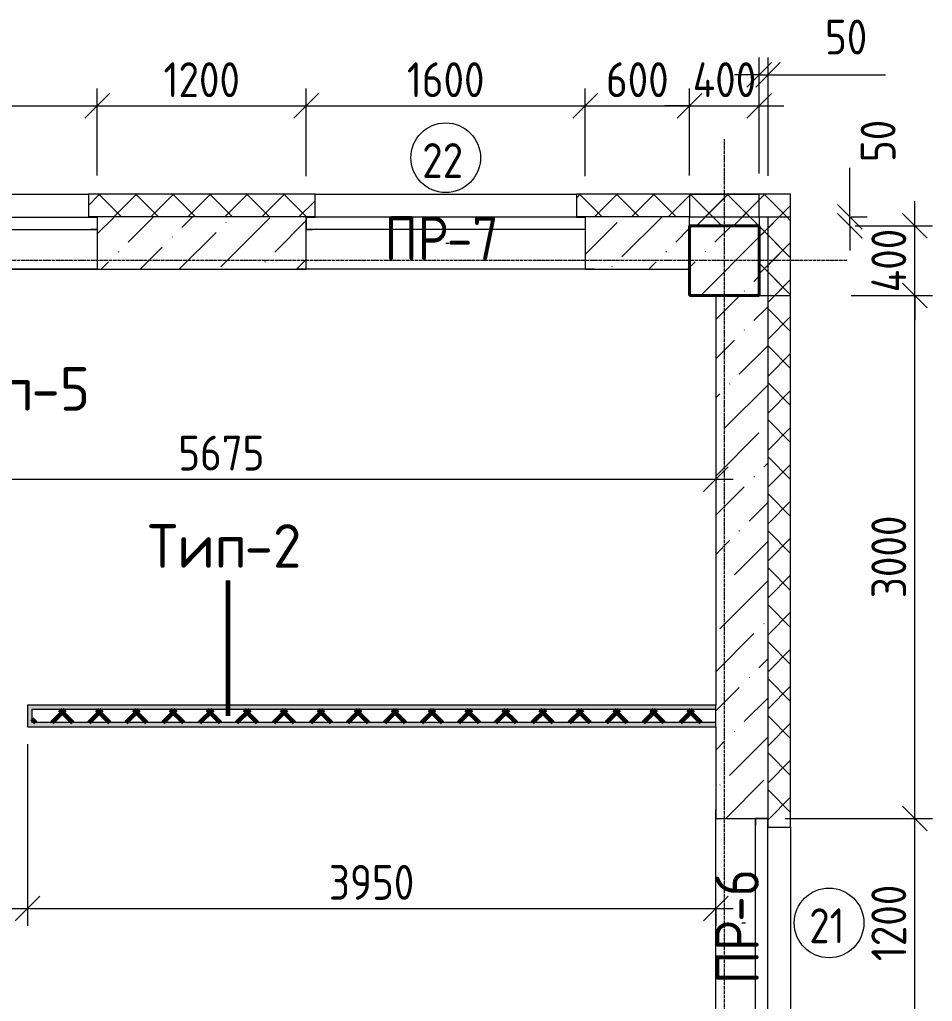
# Model space of a CAD drawing. Header units: millimetres. Extents: x -60946 to 138510, y -262288 to 24501.
# Drawn here: x -7236 to -1997, y -78394 to -72762 of the extents above; entities that cross this region are included whole.
import ezdxf

# ---------------------------------------------------------------- set-up
doc = ezdxf.new("R2010")
doc.units = ezdxf.units.MM
doc.linetypes.add('ADSK_Линия сетки', pattern=[25, 20, -2.5, 0, -2.5])
for name, color, linetype, lineweight in [('2)Тип-2', 3, 'Continuous', 60), ('2)Тип-5', 1, 'Continuous', 60), ('_ Окна', 7, 'Continuous', 18), ('Марки', 7, 'Continuous', 20), ('Марки окон', 7, 'Continuous', 20), ('Несущие колонны', 7, 'Continuous', 18), ('Окна', 7, 'Continuous', 9), ('Оси', 7, 'Continuous', 9), ('Размеры', 7, 'Continuous', 9), ('Стены внутренние', 7, 'Continuous', 18), ('Стены наружные', 7, 'Continuous', 18), ('Стены штриховка', 7, 'Continuous', 9)]:
    doc.layers.add(name, color=color, linetype=linetype, lineweight=lineweight)
doc.styles.add('GOST Common_2', font='', dxfattribs={"width": 0.9, "height": 250})
doc.styles.add('GOST Common_3', font='', dxfattribs={"width": 0.9, "height": 200})
doc.styles.add('GOST Common_4', font='', dxfattribs={"height": 250})
doc.styles.get('GOST Common_2').set_extended_font_data('GOST Common')
doc.styles.get('GOST Common_3').set_extended_font_data('GOST Common')
doc.styles.get('GOST Common_4').set_extended_font_data('GOST Common')
doc.dimstyles.new('ADSK_Основной_2_0', dxfattribs={"dimscale": 304.8, "dimtxt": 201.142999, "dimasz": 0.463911, "dimexe": 0.328084, "dimexo": 0.328084, "dimgap": 0.164042, "dimtad": 1, "dimdec": 3, "dimrnd": 0.001, "dimdsep": 46, "dimtxsty": 'GOST Common_3', "dimblk1": 'OBLIQUE', "dimblk2": 'OBLIQUE', "dimsah": 1, "dimcen": 0.09, "dimdle": 0.328084, "dimazin": 2, "dimtfac": 1, "dimtdec": 4, "dimtix": 1, "dimtmove": 0, "dimatfit": 3, "dimfxl": 1, "dimtvp": 1, "dimtolj": 1, "dimtzin": 0, "dimlwd": 20, "dimlwe": 20, "dimarcsym": 2})
doc.dimstyles.new('ADSK_Основной_2_0_1', dxfattribs={"dimscale": 304.8, "dimtxt": 201.142999, "dimasz": 0.463911, "dimexe": 0.328084, "dimexo": 0.328084, "dimgap": 0.164042, "dimtad": 1, "dimdec": 3, "dimrnd": 0.001, "dimdsep": 46, "dimtxsty": 'GOST Common_3', "dimblk1": 'OBLIQUE', "dimblk2": 'OBLIQUE', "dimsah": 1, "dimcen": 0.09, "dimdle": 0.328084, "dimazin": 2, "dimtfac": 1, "dimtdec": 4, "dimtix": 1, "dimtmove": 1, "dimatfit": 3, "dimfxl": 1, "dimtvp": 1, "dimtolj": 1, "dimtzin": 0, "dimlwd": 20, "dimlwe": 20, "dimarcsym": 2})
doc.dimstyles.new('ADSK_Основной_2_0_2', dxfattribs={"dimscale": 304.8, "dimtxt": 201.142999, "dimasz": 0.463911, "dimexe": 0.328084, "dimexo": 0.328084, "dimgap": 0.164042, "dimtad": 1, "dimdec": 3, "dimrnd": 0.001, "dimdsep": 46, "dimtxsty": 'GOST Common_3', "dimblk1": 'OBLIQUE', "dimblk2": 'OBLIQUE', "dimsah": 1, "dimcen": 0.09, "dimdle": 0.328084, "dimazin": 2, "dimtfac": 1, "dimtdec": 4, "dimtix": 1, "dimtmove": 0, "dimatfit": 3, "dimfxl": 1, "dimtvp": 1, "dimtolj": 1, "dimtzin": 0, "dimlwd": 20, "dimlwe": 20, "dimarcsym": 2})
pattern_1 = [(45, (9.36, -97949.04), (84.18955, 308.69595), [396.875, -79.375, 3.353, -76.022])]
pattern_2 = [(45, (9.36, -97949.04), (-106.066, 106.066), []), (135, (9.36, -97949.04), (-106.066, -106.066), [])]

# ---------------------------------------------------------------- blocks, each defined once
blk = doc.blocks.new('ADSK_КолоннаЖБ_Прямоугольная - 400x400 мм-1807142-Кладочный план 2-го этаж')
at = {"layer": 'Несущие колонны', "lineweight": 40}
for p, q in [((-200, 200), (200, 200)), ((-200, -200), (-200, 200)), ((200, 200), (200, -200)), ((200, -200), (-200, -200))]:
    blk.add_line(p, q, dxfattribs=at)
blk = doc.blocks.new('ОКНО L03 _2СТ_RS - ОК-5_1600х2000h-3556607-Кладочный план 2-го этаж')
at = {"layer": '_ Окна'}
for p, q in [((-838.1, -79), (761.9, -79)), ((-838.1, -149), (-838.1, -79)), ((-838.1, -79), (-803.1, -79)), ((-818.1, -79), (-38.1, -79)), ((-38.1, -79), (741.9, -79)), ((761.9, -79), (726.9, -79)), ((761.9, -149), (761.9, -79)), ((-838.1, -149), (761.9, -149)), ((-838.1, -149), (-833.1, -149)), ((-818.1, -149), (-38.1, -149)), ((-38.1, -149), (741.9, -149)), ((761.9, -149), (756.9, -149))]:
    blk.add_line(p, q, dxfattribs=at)
at = {"layer": 'Окна'}
blk.add_line((-888.1, 150), (811.9, 150), dxfattribs=at)
blk = doc.blocks.new('ОКНО L03 _2СТ_RS - ОК-5_1600х2000h-3556615-Кладочный план 2-го этаж')
at = {"layer": '_ Окна'}
for p, q in [((-838.1, 149), (761.9, 149)), ((-838.1, 149), (-838.1, 79)), ((-838.1, 149), (-833.1, 149)), ((-818.1, 149), (-38.1, 149)), ((-38.1, 149), (741.9, 149)), ((761.9, 149), (756.9, 149)), ((761.9, 149), (761.9, 79)), ((-838.1, 79), (761.9, 79)), ((-838.1, 79), (-803.1, 79)), ((-818.1, 79), (-38.1, 79)), ((-38.1, 79), (741.9, 79)), ((761.9, 79), (726.9, 79))]:
    blk.add_line(p, q, dxfattribs=at)
at = {"layer": 'Окна'}
blk.add_line((-888.1, -150), (811.9, -150), dxfattribs=at)
blk = doc.blocks.new('ОКНО L01 _СТ_RS - ОК-3_1200х2000h_противоударное-3556414-Кладочный план 2-го этаж')
at = {"layer": '_ Окна'}
for p, q in [((-638.1, -79), (561.9, -79)), ((-638.1, -149), (-638.1, -79)), ((-638.1, -79), (-598.1, -79)), ((-618.1, -79), (541.9, -79)), ((561.9, -79), (521.9, -79)), ((561.9, -149), (561.9, -79)), ((-638.1, -149), (561.9, -149)), ((-638.1, -149), (-633.1, -149)), ((-618.1, -149), (541.9, -149)), ((561.9, -149), (556.9, -149))]:
    blk.add_line(p, q, dxfattribs=at)
at = {"layer": 'Окна'}
blk.add_line((-688.1, 150), (611.9, 150), dxfattribs=at)
blk = doc.blocks.new('_Oblique')
at = {"color": 0, "linetype": 'ByBlock', "lineweight": -2}
blk.add_line((-0.5, -0.5), (0.5, 0.5), dxfattribs=at)
blk = doc.blocks.new('*D4414')
at = {"layer": 'Defpoints', "color": 0, "transparency": 16777216}
for p in [(-6790.6, -73256.7), (-8390.6, -73755.5), (-6790.6, -73755.5)]:
    blk.add_point(p, dxfattribs=at)
at = {"layer": 'Размеры', "color": 0, "lineweight": 20, "transparency": 16777216}
for p, q in [((-8390.6, -73655.5), (-8390.6, -73156.7)), ((-6790.6, -73655.5), (-6790.6, -73156.7)), ((-8490.6, -73256.7), (-6690.6, -73256.7))]:
    blk.add_line(p, q, dxfattribs=at)
at = {"layer": 'Размеры', "color": 0, "lineweight": 20, "transparency": 16777216, "xscale": 141.4, "yscale": 141.4, "zscale": 141.4, "rotation": 180}
blk.add_blockref('_Oblique', (-8390.6, -73256.7), dxfattribs=at)
at = {"layer": 'Размеры', "color": 0, "lineweight": 20, "transparency": 16777216, "xscale": 141.4, "yscale": 141.4, "zscale": 141.4}
blk.add_blockref('_Oblique', (-6790.6, -73256.7), dxfattribs=at)
at = {"layer": 'Размеры', "color": 0, "lineweight": 9, "transparency": 16777216, "insert": (-7590.6, -73106.7), "char_height": 200, "width": 560.473, "attachment_point": 5, "style": 'GOST Common_3'}
blk.add_mtext('\\A1;1600', dxfattribs=at)
blk = doc.blocks.new('*D4415')
at = {"layer": 'Defpoints', "color": 0, "transparency": 16777216}
for p in [(-5590.6, -73256.7), (-6790.6, -73755.5), (-5590.6, -73759.7)]:
    blk.add_point(p, dxfattribs=at)
at = {"layer": 'Размеры', "color": 0, "lineweight": 20, "transparency": 16777216}
for p, q in [((-6790.6, -73655.5), (-6790.6, -73156.7)), ((-5590.6, -73659.7), (-5590.6, -73156.7)), ((-6890.6, -73256.7), (-5490.6, -73256.7))]:
    blk.add_line(p, q, dxfattribs=at)
at = {"layer": 'Размеры', "color": 0, "lineweight": 20, "transparency": 16777216, "xscale": 141.4, "yscale": 141.4, "zscale": 141.4, "rotation": 180}
blk.add_blockref('_Oblique', (-6790.6, -73256.7), dxfattribs=at)
at = {"layer": 'Размеры', "color": 0, "lineweight": 20, "transparency": 16777216, "xscale": 141.4, "yscale": 141.4, "zscale": 141.4}
blk.add_blockref('_Oblique', (-5590.6, -73256.7), dxfattribs=at)
at = {"layer": 'Размеры', "color": 0, "lineweight": 9, "transparency": 16777216, "insert": (-6190.6, -73106.7), "char_height": 200, "width": 560.473, "attachment_point": 5, "style": 'GOST Common_3'}
blk.add_mtext('\\A1;1200', dxfattribs=at)
blk = doc.blocks.new('*D4416')
at = {"layer": 'Defpoints', "color": 0, "transparency": 16777216}
for p in [(-3990.6, -73256.7), (-5590.6, -73759.7), (-3990.6, -73759.7)]:
    blk.add_point(p, dxfattribs=at)
at = {"layer": 'Размеры', "color": 0, "lineweight": 20, "transparency": 16777216}
for p, q in [((-5590.6, -73659.7), (-5590.6, -73156.7)), ((-3990.6, -73659.7), (-3990.6, -73156.7)), ((-5690.6, -73256.7), (-3890.6, -73256.7))]:
    blk.add_line(p, q, dxfattribs=at)
at = {"layer": 'Размеры', "color": 0, "lineweight": 20, "transparency": 16777216, "xscale": 141.4, "yscale": 141.4, "zscale": 141.4, "rotation": 180}
blk.add_blockref('_Oblique', (-5590.6, -73256.7), dxfattribs=at)
at = {"layer": 'Размеры', "color": 0, "lineweight": 20, "transparency": 16777216, "xscale": 141.4, "yscale": 141.4, "zscale": 141.4}
blk.add_blockref('_Oblique', (-3990.6, -73256.7), dxfattribs=at)
at = {"layer": 'Размеры', "color": 0, "lineweight": 9, "transparency": 16777216, "insert": (-4790.6, -73106.7), "char_height": 200, "width": 560.473, "attachment_point": 5, "style": 'GOST Common_3'}
blk.add_mtext('\\A1;1600', dxfattribs=at)
blk = doc.blocks.new('*D4417')
at = {"layer": 'Defpoints', "color": 0, "transparency": 16777216}
for p in [(-3390.6, -73256.7), (-3990.6, -73759.7), (-3390.6, -73755.4)]:
    blk.add_point(p, dxfattribs=at)
at = {"layer": 'Размеры', "color": 0, "lineweight": 20, "transparency": 16777216}
for p, q in [((-3990.6, -73659.7), (-3990.6, -73156.7)), ((-3390.6, -73655.4), (-3390.6, -73156.7)), ((-4090.6, -73256.7), (-3290.6, -73256.7))]:
    blk.add_line(p, q, dxfattribs=at)
at = {"layer": 'Размеры', "color": 0, "lineweight": 20, "transparency": 16777216, "xscale": 141.4, "yscale": 141.4, "zscale": 141.4, "rotation": 180}
blk.add_blockref('_Oblique', (-3990.6, -73256.7), dxfattribs=at)
at = {"layer": 'Размеры', "color": 0, "lineweight": 20, "transparency": 16777216, "xscale": 141.4, "yscale": 141.4, "zscale": 141.4}
blk.add_blockref('_Oblique', (-3390.6, -73256.7), dxfattribs=at)
at = {"layer": 'Размеры', "color": 0, "lineweight": 9, "transparency": 16777216, "insert": (-3690.6, -73106.7), "char_height": 200, "width": 454.106, "attachment_point": 5, "style": 'GOST Common_3'}
blk.add_mtext('\\A1;600', dxfattribs=at)
blk = doc.blocks.new('*D4418')
at = {"layer": 'Defpoints', "color": 0, "transparency": 16777216}
for p in [(-2990.6, -73256.7), (-3390.6, -73755.4), (-2990.6, -73744.1)]:
    blk.add_point(p, dxfattribs=at)
at = {"layer": 'Размеры', "color": 0, "lineweight": 20, "transparency": 16777216}
for p, q in [((-3390.6, -73655.4), (-3390.6, -73156.7)), ((-2990.6, -73644.1), (-2990.6, -73156.7)), ((-3390.6, -73256.7), (-3532, -73256.7)), ((-3390.6, -73256.7), (-2990.6, -73256.7)), ((-2990.6, -73256.7), (-2849.2, -73256.7))]:
    blk.add_line(p, q, dxfattribs=at)
at = {"layer": 'Размеры', "color": 0, "lineweight": 20, "transparency": 16777216, "xscale": 141.4, "yscale": 141.4, "zscale": 141.4}
blk.add_blockref('_Oblique', (-3390.6, -73256.7), dxfattribs=at)
at = {"layer": 'Размеры', "color": 0, "lineweight": 20, "transparency": 16777216, "xscale": 141.4, "yscale": 141.4, "zscale": 141.4, "rotation": 180}
blk.add_blockref('_Oblique', (-2990.6, -73256.7), dxfattribs=at)
at = {"layer": 'Размеры', "color": 0, "lineweight": 9, "transparency": 16777216, "insert": (-3190.6, -73106.7), "char_height": 200, "width": 474.561, "attachment_point": 5, "style": 'GOST Common_3'}
blk.add_mtext('\\A1;400', dxfattribs=at)
blk = doc.blocks.new('*D4419')
at = {"layer": 'Defpoints', "color": 0, "transparency": 16777216}
for p in [(-2940.6, -73078.7), (-2990.6, -73744.1), (-2940.6, -73758.7)]:
    blk.add_point(p, dxfattribs=at)
at = {"layer": 'Размеры', "color": 0, "lineweight": 20, "transparency": 16777216}
for p, q in [((-2990.6, -73644.1), (-2990.6, -72978.7)), ((-2940.6, -73658.7), (-2940.6, -72978.7)), ((-2990.6, -73078.7), (-3132, -73078.7)), ((-2990.6, -73078.7), (-2940.6, -73078.7)), ((-2940.6, -73078.7), (-2266.4, -73078.7))]:
    blk.add_line(p, q, dxfattribs=at)
at = {"layer": 'Размеры', "color": 0, "lineweight": 20, "transparency": 16777216, "xscale": 141.4, "yscale": 141.4, "zscale": 141.4}
blk.add_blockref('_Oblique', (-2990.6, -73078.7), dxfattribs=at)
at = {"layer": 'Размеры', "color": 0, "lineweight": 20, "transparency": 16777216, "xscale": 141.4, "yscale": 141.4, "zscale": 141.4, "rotation": 180}
blk.add_blockref('_Oblique', (-2940.6, -73078.7), dxfattribs=at)
at = {"layer": 'Размеры', "color": 0, "lineweight": 9, "transparency": 16777216, "insert": (-2613.5, -72762), "char_height": 200, "width": 302.737, "attachment_point": 1, "line_spacing_factor": 1.022761, "style": 'GOST Common_3'}
blk.add_mtext('\\A1;50', dxfattribs=at)
blk = doc.blocks.new('*D4615')
at = {"layer": 'Defpoints', "color": 0, "transparency": 16777216}
for p in [(-2941.6, -77344.1), (-2097.3, -77344.1), (-2941.6, -78544.1)]:
    blk.add_point(p, dxfattribs=at)
at = {"layer": 'Размеры', "color": 0, "lineweight": 20, "transparency": 16777216}
for p, q in [((-2097.3, -78644.1), (-2097.3, -77244.1)), ((-2841.6, -77344.1), (-1997.3, -77344.1)), ((-2841.6, -78544.1), (-1997.3, -78544.1))]:
    blk.add_line(p, q, dxfattribs=at)
at = {"layer": 'Размеры', "color": 0, "lineweight": 20, "transparency": 16777216, "xscale": 141.4, "yscale": 141.4, "zscale": 141.4}
for p, rotation in [((-2097.3, -77344.1), 90), ((-2097.3, -78544.1), 270)]:
    blk.add_blockref('_Oblique', p, dxfattribs=dict(at, rotation=rotation))
at = {"layer": 'Размеры', "color": 0, "lineweight": 9, "transparency": 16777216, "insert": (-2247.3, -77944.1), "char_height": 200, "width": 560.473, "attachment_point": 5, "rotation": 90, "style": 'GOST Common_3'}
blk.add_mtext('\\A1;1200', dxfattribs=at)
blk = doc.blocks.new('*D4616')
at = {"layer": 'Defpoints', "color": 0, "transparency": 16777216}
for p in [(-2563.9, -74344.1), (-2097.3, -74344.1), (-2941.6, -77344.1)]:
    blk.add_point(p, dxfattribs=at)
at = {"layer": 'Размеры', "color": 0, "lineweight": 20, "transparency": 16777216}
for p, q in [((-2097.3, -77444.1), (-2097.3, -74244.1)), ((-2463.9, -74344.1), (-1997.3, -74344.1)), ((-2841.6, -77344.1), (-1997.3, -77344.1))]:
    blk.add_line(p, q, dxfattribs=at)
at = {"layer": 'Размеры', "color": 0, "lineweight": 20, "transparency": 16777216, "xscale": 141.4, "yscale": 141.4, "zscale": 141.4}
for p, rotation in [((-2097.3, -74344.1), 90), ((-2097.3, -77344.1), 270)]:
    blk.add_blockref('_Oblique', p, dxfattribs=dict(at, rotation=rotation))
at = {"layer": 'Размеры', "color": 0, "lineweight": 9, "transparency": 16777216, "insert": (-2247.3, -75844.1), "char_height": 200, "width": 605.475, "attachment_point": 5, "rotation": 90, "style": 'GOST Common_3'}
blk.add_mtext('\\A1;3000', dxfattribs=at)
blk = doc.blocks.new('*D4617')
at = {"layer": 'Defpoints', "color": 0, "transparency": 16777216}
for p in [(-2541.2, -73944.1), (-2097.3, -73944.1), (-2563.9, -74344.1)]:
    blk.add_point(p, dxfattribs=at)
at = {"layer": 'Размеры', "color": 0, "lineweight": 20, "transparency": 16777216}
for p, q in [((-2097.3, -73944.1), (-2097.3, -73802.7)), ((-2441.2, -73944.1), (-1997.3, -73944.1)), ((-2097.3, -74344.1), (-2097.3, -73944.1)), ((-2463.9, -74344.1), (-1997.3, -74344.1)), ((-2097.3, -74344.1), (-2097.3, -74485.5))]:
    blk.add_line(p, q, dxfattribs=at)
at = {"layer": 'Размеры', "color": 0, "lineweight": 20, "transparency": 16777216, "xscale": 141.4, "yscale": 141.4, "zscale": 141.4}
for p, rotation in [((-2097.3, -73944.1), 270), ((-2097.3, -74344.1), 90)]:
    blk.add_blockref('_Oblique', p, dxfattribs=dict(at, rotation=rotation))
at = {"layer": 'Размеры', "color": 0, "lineweight": 9, "transparency": 16777216, "insert": (-2247.3, -74144.1), "char_height": 200, "width": 474.561, "attachment_point": 5, "rotation": 90, "style": 'GOST Common_3'}
blk.add_mtext('\\A1;400', dxfattribs=at)
blk = doc.blocks.new('*D4618')
at = {"layer": 'Defpoints', "color": 0, "transparency": 16777216}
for p in [(-2563.9, -73894.1), (-2541.2, -73944.1), (-2471, -73894.1)]:
    blk.add_point(p, dxfattribs=at)
at = {"layer": 'Размеры', "color": 0, "lineweight": 20, "transparency": 16777216}
for p, q in [((-2471, -73894.1), (-2471, -73611.3)), ((-2471, -73944.1), (-2471, -73894.1)), ((-2471, -73944.1), (-2471, -74085.5)), ((-2463.9, -73894.1), (-2371, -73894.1)), ((-2441.2, -73944.1), (-2371, -73944.1))]:
    blk.add_line(p, q, dxfattribs=at)
at = {"layer": 'Размеры', "color": 0, "lineweight": 20, "transparency": 16777216, "xscale": 141.4, "yscale": 141.4, "zscale": 141.4}
for p, rotation in [((-2471, -73894.1), 270), ((-2471, -73944.1), 90)]:
    blk.add_blockref('_Oblique', p, dxfattribs=dict(at, rotation=rotation))
at = {"layer": 'Размеры', "color": 0, "lineweight": 9, "transparency": 16777216, "insert": (-2408.6, -73579.3), "char_height": 200, "width": 302.737, "attachment_point": 1, "rotation": 90, "line_spacing_factor": 1.022761, "style": 'GOST Common_3'}
blk.add_mtext('\\A1;50', dxfattribs=at)
blk = doc.blocks.new('*D4729')
at = {"layer": 'Defpoints', "color": 0, "transparency": 16777216}
for p in [(-8915.6, -75019.1), (-3240.6, -75298.6), (-3240.6, -75398.6)]:
    blk.add_point(p, dxfattribs=at)
at = {"layer": 'Размеры', "color": 0, "lineweight": 20, "transparency": 16777216}
for p, q in [((-8915.6, -75119.1), (-8915.6, -75498.6)), ((-9015.6, -75398.6), (-3140.6, -75398.6)), ((-3240.6, -75398.6), (-3240.6, -75498.6))]:
    blk.add_line(p, q, dxfattribs=at)
at = {"layer": 'Размеры', "color": 0, "lineweight": 20, "transparency": 16777216, "xscale": 141.4, "yscale": 141.4, "zscale": 141.4, "rotation": 180}
blk.add_blockref('_Oblique', (-8915.6, -75398.6), dxfattribs=at)
at = {"layer": 'Размеры', "color": 0, "lineweight": 20, "transparency": 16777216, "xscale": 141.4, "yscale": 141.4, "zscale": 141.4}
blk.add_blockref('_Oblique', (-3240.6, -75398.6), dxfattribs=at)
at = {"layer": 'Размеры', "color": 0, "lineweight": 9, "transparency": 16777216, "insert": (-6078.1, -75248.6), "char_height": 200, "width": 605.475, "attachment_point": 5, "style": 'GOST Common_3'}
blk.add_mtext('\\A1;5675', dxfattribs=at)
blk = doc.blocks.new('*D4735')
at = {"layer": 'Defpoints', "color": 0, "transparency": 16777216}
for p in [(-8190.6, -76819.1), (-7190.6, -76819.1), (-7190.6, -77861.6)]:
    blk.add_point(p, dxfattribs=at)
at = {"layer": 'Размеры', "color": 0, "lineweight": 20, "transparency": 16777216}
for p, q in [((-8190.6, -76919.1), (-8190.6, -77961.6)), ((-7190.6, -76919.1), (-7190.6, -77961.6)), ((-8290.6, -77861.6), (-7090.6, -77861.6))]:
    blk.add_line(p, q, dxfattribs=at)
at = {"layer": 'Размеры', "color": 0, "lineweight": 20, "transparency": 16777216, "xscale": 141.4, "yscale": 141.4, "zscale": 141.4, "rotation": 180}
blk.add_blockref('_Oblique', (-8190.6, -77861.6), dxfattribs=at)
at = {"layer": 'Размеры', "color": 0, "lineweight": 20, "transparency": 16777216, "xscale": 141.4, "yscale": 141.4, "zscale": 141.4}
blk.add_blockref('_Oblique', (-7190.6, -77861.6), dxfattribs=at)
at = {"layer": 'Размеры', "color": 0, "lineweight": 9, "transparency": 16777216, "insert": (-7690.6, -77711.6), "char_height": 200, "width": 560.473, "attachment_point": 5, "style": 'GOST Common_3'}
blk.add_mtext('\\A1;1000', dxfattribs=at)
blk = doc.blocks.new('*D4736')
at = {"layer": 'Defpoints', "color": 0, "transparency": 16777216}
for p in [(-7190.6, -76819.1), (-3240.6, -77761.7), (-3240.6, -77861.6)]:
    blk.add_point(p, dxfattribs=at)
at = {"layer": 'Размеры', "color": 0, "lineweight": 20, "transparency": 16777216}
for p, q in [((-7190.6, -76919.1), (-7190.6, -77961.6)), ((-7290.6, -77861.6), (-3140.6, -77861.6)), ((-3240.6, -77861.7), (-3240.6, -77961.6))]:
    blk.add_line(p, q, dxfattribs=at)
at = {"layer": 'Размеры', "color": 0, "lineweight": 20, "transparency": 16777216, "xscale": 141.4, "yscale": 141.4, "zscale": 141.4, "rotation": 180}
blk.add_blockref('_Oblique', (-7190.6, -77861.6), dxfattribs=at)
at = {"layer": 'Размеры', "color": 0, "lineweight": 20, "transparency": 16777216, "xscale": 141.4, "yscale": 141.4, "zscale": 141.4}
blk.add_blockref('_Oblique', (-3240.6, -77861.6), dxfattribs=at)
at = {"layer": 'Размеры', "color": 0, "lineweight": 9, "transparency": 16777216, "insert": (-5215.6, -77711.6), "char_height": 200, "width": 605.475, "attachment_point": 5, "style": 'GOST Common_3'}
blk.add_mtext('\\A1;3950', dxfattribs=at)
blk = doc.blocks.new('М_окна1 - Маркировка типоразмера-1510237-Кладочный план 2-го этаж')
at = {"layer": 'Марки окон'}
blk.add_circle((0, 0), 2, dxfattribs=at)
blk = doc.blocks.new('ADSK_Марка_Отверстие - Экземпляр_Только Марка-157312-Кладочный план 2-го этаж')
at = {"layer": 'Марки'}
blk.add_line((0, 0), (0.2, 0), dxfattribs=at)

msp = doc.modelspace()

# ---------------------------------------------------------------- hatches: boundary and pattern name
at = {"layer": '2)Тип-2'}
h = msp.add_hatch(color=256, dxfattribs=at)
h.paths.add_polyline_path([(-7165.6385, -76819.0666), (-7165.6385, -76719.0666), (-3240.6385, -76719.0666), (-3240.6385, -76694.0666), (-7190.6385, -76694.0666), (-7190.6385, -76819.0666)])
h.paths.add_polyline_path([(-8215.6385, -76819.0666), (-8190.6385, -76819.0666), (-8190.6385, -76694.0666), (-8940.6385, -76694.0666), (-8940.6385, -76719.0666), (-8215.6385, -76719.0666), (-8215.6385, -76794.0666)])
h = msp.add_hatch(dxfattribs=at)
h.set_pattern_fill('FP_4', color=256, style=0, pattern_type=2)
h.set_pattern_definition(pattern_2)
h.paths.add_polyline_path([(-3240.6385, -76794.0666), (-3240.6385, -76719.0666), (-7165.6385, -76719.0666), (-7165.6385, -76794.0666), (-4481.2137, -76794.0666)])
h.paths.add_polyline_path([(-8990.6385, -76794.0666), (-8215.6385, -76794.0666), (-8215.6385, -76719.0666), (-8990.6385, -76719.0666)])
h = msp.add_hatch(color=256, dxfattribs=at)
h.paths.add_polyline_path([(-8215.6385, -76819.0666), (-8215.6385, -76794.0666), (-8940.6385, -76794.0666), (-8940.6385, -76819.0666), (-8824.6326, -76819.0666)])
h.paths.add_polyline_path([(-3240.6385, -76819.0666), (-3240.6385, -76794.0666), (-7165.6385, -76794.0666), (-7165.6385, -76819.0666), (-4481.2137, -76819.0666)])
at = {"layer": 'Несущие колонны', "lineweight": 9}
h = msp.add_hatch(dxfattribs=at)
h.set_pattern_fill('FP_1', color=256, style=0, pattern_type=2)
h.set_pattern_definition([(45, (9.36, -97949.04), (-224.5064, 224.5064), []), (45, (233.87, -97949.04), (-224.5064, 224.5064), [396.875, -79.375, 3.353, -76.022])])
h.paths.add_polyline_path([(-3240.6385, -74344.0666), (-2990.6385, -74344.0666), (-2990.6385, -73944.0666), (-3390.6385, -73944.0666), (-3390.6385, -74344.0666)])
at = {"layer": 'Стены внутренние', "lineweight": 9}
h = msp.add_hatch(dxfattribs=at)
h.set_pattern_fill('FP_2', color=256, style=0, pattern_type=2)
h.set_pattern_definition(pattern_1)
h.paths.add_polyline_path([(-9765.6385, -74194.0666), (-9390.6385, -74194.0666), (-9390.6385, -73944.0666), (-8990.6385, -73944.0666), (-8990.6385, -74194.0666), (-8390.6385, -74194.0666), (-8390.6385, -73895.0666), (-10590.6385, -73895.0666), (-10590.6385, -74194.0666), (-10272.4389, -74194.0666)])
h.paths.add_polyline_path([(-3990.6385, -74194.0666), (-3390.6385, -74194.0666), (-3390.6385, -73894.0666), (-3990.6385, -73895.0666)])
h.paths.add_polyline_path([(-2940.6385, -74194.0666), (-2940.6385, -73894.0666), (-2990.6385, -73894.0666), (-2990.6385, -74194.0666)])
h.paths.add_polyline_path([(-6790.6385, -74194.0666), (-5590.6385, -74194.0666), (-5590.6385, -73895.0666), (-6790.6385, -73895.0666)])
h.paths.add_polyline_path([(-12190.6385, -74194.0666), (-12190.6385, -73895.0666), (-14390.6385, -73895.0666), (-14390.6385, -74194.0666), (-13168.0514, -74194.0666)])
h.paths.add_polyline_path([(-18959.2766, -74194.0666), (-18790.6385, -74194.0666), (-18790.6385, -73895.0666), (-19390.6385, -73894.0666), (-19390.6385, -74194.0666)])
h.paths.add_polyline_path([(-15990.6385, -74194.0666), (-15990.6385, -73895.0666), (-17190.6385, -73895.0666), (-17190.6385, -74194.0666), (-16063.664, -74194.0666)])
h = msp.add_hatch(dxfattribs=at)
h.set_pattern_fill('FP_2', color=256, style=0, pattern_type=2)
h.set_pattern_definition(pattern_1)
h.paths.add_polyline_path([(-2990.6385, -88594.0666), (-2940.6385, -88594.0666), (-2941.6385, -85844.0666), (-3240.6385, -85844.0666), (-3240.6385, -88344.0666), (-2990.6385, -88344.0666), (-2990.6385, -88572.0232)])
h.paths.add_polyline_path([(-2940.6385, -84294.0666), (-2941.6385, -82044.0666), (-3240.6385, -82044.0666), (-3240.6385, -84244.0666), (-2941.6385, -84244.0666), (-2941.6385, -84294.0666)])
h.paths.add_polyline_path([(-2941.6385, -80494.0666), (-2940.6385, -80494.0666), (-2941.6385, -78544.0666), (-3240.6385, -78544.0666), (-3240.6385, -79144.0666), (-2990.6385, -79144.0666), (-2990.6385, -79544.0666), (-3240.6385, -79544.0666), (-3240.6385, -80444.0666), (-2941.6385, -80444.0666)])
h.paths.add_polyline_path([(-2941.6385, -77394.0666), (-2940.6385, -77394.0666), (-2940.6385, -74194.0666), (-2990.6385, -74194.0666), (-2990.6385, -74344.0666), (-3240.6385, -74344.0666), (-3240.6385, -77344.0666), (-2941.6385, -77344.0666)])
at = {"layer": 'Стены наружные', "lineweight": 9}
h = msp.add_hatch(dxfattribs=at)
h.set_pattern_fill('FP_4', color=256, style=0, pattern_type=2)
h.set_pattern_definition(pattern_2)
h.paths.add_polyline_path([(-2940.6385, -73894.0666), (-2810.6385, -73894.0666), (-2810.6385, -73764.0666), (-4040.6385, -73764.0666), (-4040.6385, -73894.0666), (-2990.6385, -73894.0666)])
h.paths.add_polyline_path([(-5540.6385, -73894.0666), (-5540.6385, -73764.0666), (-6840.6385, -73764.0666), (-6840.6385, -73894.0666)])
h.paths.add_polyline_path([(-10640.6385, -73894.0666), (-8340.6385, -73894.0666), (-8340.6385, -73764.0666), (-10640.6385, -73764.0666)])
h.paths.add_polyline_path([(-14440.6385, -73894.0666), (-12140.6385, -73894.0666), (-12140.6385, -73764.0666), (-14440.6385, -73764.0666)])
h.paths.add_polyline_path([(-16063.664, -73894.0666), (-15940.6385, -73894.0666), (-15940.6385, -73764.0666), (-17240.6385, -73764.0666), (-17240.6385, -73894.0666)])
h.paths.add_polyline_path([(-18740.6385, -73894.0666), (-18740.6385, -73764.0666), (-19790.6385, -73764.0666), (-19790.6385, -73894.0666), (-18959.2766, -73894.0666)])
h = msp.add_hatch(dxfattribs=at)
h.set_pattern_fill('FP_4', color=256, style=0, pattern_type=2)
h.set_pattern_definition(pattern_2)
h.paths.add_polyline_path([(-3390.6385, -73944.4666), (-2990.6385, -73944.4666), (-2990.6385, -73764.4666), (-3390.6385, -73764.4666), (-3390.6385, -73894.0666)])
h = msp.add_hatch(dxfattribs=at)
h.set_pattern_fill('FP_4', color=256, style=0, pattern_type=2)
h.set_pattern_definition(pattern_2)
h.paths.add_polyline_path([(-2810.6385, -74344.0666), (-2810.6385, -73894.0666), (-2990.6385, -73894.0666), (-2990.6385, -74344.0666)])
h = msp.add_hatch(dxfattribs=at)
h.set_pattern_fill('FP_4', color=256, style=0, pattern_type=2)
h.set_pattern_definition(pattern_2)
h.paths.add_polyline_path([(-2810.6385, -88294.0666), (-2810.6385, -85794.0666), (-2940.6385, -85794.0666), (-2940.6385, -88294.0666)])
h.paths.add_polyline_path([(-2810.6385, -84294.0666), (-2810.6385, -81994.0666), (-2940.6385, -81994.0666), (-2940.6385, -84294.0666)])
h.paths.add_polyline_path([(-2940.6385, -80494.0666), (-2810.6385, -80494.0666), (-2810.6385, -78494.0666), (-2940.6385, -78494.0666), (-2940.6385, -78512.76)])
h.paths.add_polyline_path([(-2940.6385, -77394.0666), (-2810.6385, -77394.0666), (-2810.6385, -73894.0666), (-2940.6385, -73894.0666), (-2940.6385, -75638.6848)])

# ---------------------------------------------------------------- linework, layer by layer
at = {"layer": '2)Тип-2'}
msp.add_line((-6039.9811, -76756.5666), (-6039.9811, -75978.782), dxfattribs=at)
at = {"layer": 'Несущие колонны', "lineweight": 9}
for p, q in [((-2990.6385, -73944.0666), (-3390.6385, -73944.0666)), ((-3390.6385, -73944.0666), (-3390.6385, -74194.0666)), ((-2990.6385, -74194.0666), (-2990.6385, -73944.0666)), ((-3390.6385, -74194.0666), (-3390.6385, -74344.0666)), ((-2990.6385, -74344.0666), (-2990.6385, -74194.0666)), ((-3390.6385, -74344.0666), (-3240.6385, -74344.0666)), ((-3240.6385, -74344.0666), (-2990.6385, -74344.0666))]:
    msp.add_line(p, q, dxfattribs=at)
at = {"layer": 'Оси', "linetype": 'ADSK_Линия сетки', "lineweight": 5}
for p, q in [((-3190.6385, -108922.9178), (-3190.6385, -73448.1214)), ((-2488.0423, -74144.0666), (-25230.7352, -74144.0666))]:
    msp.add_line(p, q, dxfattribs=at)
at = {"layer": 'Стены внутренние', "lineweight": 5}
for p, q in [((-6840.6385, -73894.0666), (-6840.6385, -73895.0666)), ((-6840.6385, -73895.0666), (-6790.6385, -73895.0666)), ((-6790.6385, -73895.0666), (-6790.6385, -74194.0666)), ((-5590.6385, -74194.0666), (-5590.6385, -73895.0666)), ((-5590.6385, -73895.0666), (-5540.6385, -73895.0666)), ((-5540.6385, -73895.0666), (-5540.6385, -73894.0666)), ((-4040.6385, -73894.0666), (-4040.6385, -73895.0666)), ((-4040.6385, -73895.0666), (-3990.6385, -73895.0666)), ((-3990.6385, -73895.0666), (-3990.6385, -74194.0666)), ((-3390.6385, -74194.0666), (-3390.6385, -73944.4666)), ((-2940.6385, -74194.0666), (-2940.6385, -73894.0666)), ((-6790.6385, -74194.0666), (-8390.6385, -74194.0666)), ((-6790.6385, -74194.0666), (-5590.6385, -74194.0666)), ((-3990.6385, -74194.0666), (-5590.6385, -74194.0666)), ((-3990.6385, -74194.0666), (-3390.6385, -74194.0666)), ((-3240.6385, -74344.0666), (-3240.6385, -76694.0666)), ((-2990.6385, -74344.0666), (-3240.6385, -74344.0666)), ((-3240.6385, -76694.0666), (-7190.6385, -76694.0666)), ((-7190.6385, -76694.0666), (-7190.6385, -76819.0666)), ((-7190.6385, -76819.0666), (-3240.6385, -76819.0666)), ((-3240.6385, -76819.0666), (-3240.6385, -77344.0666)), ((-3240.6385, -78544.0666), (-3240.6385, -77344.0666)), ((-3240.6385, -77344.0666), (-2941.6385, -77344.0666)), ((-2941.6385, -77344.0666), (-2941.6385, -77394.0666)), ((-2940.6385, -77394.0666), (-2941.6385, -77394.0666))]:
    msp.add_line(p, q, dxfattribs=at)
at = {"layer": 'Стены наружные', "lineweight": 9}
for p, q in [((-8340.6385, -73764.0666), (-6840.6385, -73764.0666)), ((-5540.6385, -73764.0666), (-6840.6385, -73764.0666)), ((-6840.6385, -73764.0666), (-6840.6385, -73894.0666)), ((-5540.6385, -73894.0666), (-5540.6385, -73764.0666)), ((-5540.6385, -73764.0666), (-4040.6385, -73764.0666)), ((-2810.6385, -73764.0666), (-4040.6385, -73764.0666)), ((-4040.6385, -73764.0666), (-4040.6385, -73894.0666)), ((-2990.6385, -73764.4666), (-3390.6385, -73764.4666)), ((-3390.6385, -73764.4666), (-3390.6385, -73894.0666)), ((-2990.6385, -73894.0666), (-2990.6385, -73764.4666)), ((-2810.6385, -77394.0666), (-2810.6385, -73764.0666)), ((-3390.6385, -73894.0666), (-2810.6385, -73894.0666)), ((-3390.6385, -73944.4666), (-2990.6385, -73944.4666)), ((-2990.6385, -73944.4666), (-2990.6385, -74344.0666)), ((-2990.6385, -74344.0666), (-2810.6385, -74344.0666)), ((-2940.6385, -77394.0666), (-2810.6385, -77394.0666)), ((-2810.6385, -77394.0666), (-2810.6385, -78494.0666))]:
    msp.add_line(p, q, dxfattribs=at)
at = {"layer": 'Стены штриховка', "lineweight": 9}
for p, q in [((-5540.6385, -73894.0666), (-6840.6385, -73894.0666)), ((-3390.6385, -73894.0666), (-4040.6385, -73894.0666)), ((-3390.6385, -73944.4666), (-3390.6385, -73894.0666)), ((-2990.6385, -73894.0666), (-2990.6385, -73944.4666)), ((-2940.6385, -77394.0666), (-2940.6385, -74194.0666)), ((-3240.6385, -76819.0666), (-3240.6385, -76694.0666)), ((-7165.6385, -76719.0666), (-7165.6385, -76794.0666)), ((-3240.6385, -76719.0666), (-7165.6385, -76719.0666)), ((-3240.6385, -76794.0666), (-7165.6385, -76794.0666))]:
    msp.add_line(p, q, dxfattribs=at)

# ---------------------------------------------------------------- block references
at = {"layer": 'Марки', "xscale": 99.99999999999993, "yscale": 99.99999999999993, "zscale": 99.99999999999993}
for p in [(-4790.6385, -74044.0666), (-3090.6385, -77944.0666)]:
    msp.add_blockref('ADSK_Марка_Отверстие - Экземпляр_Только Марка-157312-Кладочный план 2-го этаж', p, dxfattribs=at)
at = {"layer": 'Марки окон', "xscale": 99.99999999999993, "yscale": 99.99999999999993, "zscale": 99.99999999999993}
for p in [(-4790.6385, -73554.0666), (-2590.3039, -77944.0666)]:
    msp.add_blockref('М_окна1 - Маркировка типоразмера-1510237-Кладочный план 2-го этаж', p, dxfattribs=at)
at = {"layer": 'Несущие колонны', "lineweight": 40, "rotation": 89.9999999999999}
msp.add_blockref('ADSK_КолоннаЖБ_Прямоугольная - 400x400 мм-1807142-Кладочный план 2-го этаж', (-3190.6385, -74144.0666), dxfattribs=at)
at = {"layer": 'Окна'}
msp.add_blockref('ОКНО L03 _2СТ_RS - ОК-5_1600х2000h-3556615-Кладочный план 2-го этаж', (-7552.5385, -74044.0666), dxfattribs=at)
for name, p, rotation in [('ОКНО L03 _2СТ_RS - ОК-5_1600х2000h-3556607-Кладочный план 2-го этаж', (-4828.7385, -74044.0666), 180), ('ОКНО L01 _СТ_RS - ОК-3_1200х2000h_противоударное-3556414-Кладочный план 2-го этаж', (-3090.6385, -77905.9666), 89.99999999999972)]:
    msp.add_blockref(name, p, dxfattribs=dict(at, rotation=rotation))

# ---------------------------------------------------------------- texts
at = {"layer": '2)Тип-2', "color": 116, "lineweight": 9, "true_color": 0x008040, "char_height": 250, "attachment_point": 1, "style": 'GOST Common_4'}
for s, insert, width in [('Тип', (-6499.9811, -75656.3549), 673.4175), ('-2', (-5944.3561, -75656.3549), 432.91125)]:
    msp.add_mtext(s, dxfattribs=dict(at, insert=insert, width=width))
at = {"layer": '2)Тип-5', "color": 116, "lineweight": 9, "true_color": 0x008040, "char_height": 250, "attachment_point": 1, "style": 'GOST Common_4'}
for s, insert, width in [('Тип', (-7723.3676, -74755.5727), 673.4175), ('-5', (-7167.7426, -74755.5727), 432.91125)]:
    msp.add_mtext(s, dxfattribs=dict(at, insert=insert, width=width))
at = {"layer": 'Марки', "lineweight": 9, "char_height": 250, "attachment_point": 1, "style": 'GOST Common_2'}
for s, insert, width in [('ПР', (-5140.5693, -73891.0854), 432.91125), ('-7', (-4783.3818, -73891.0854), 389.620125)]:
    msp.add_mtext(s, dxfattribs=dict(at, insert=insert, width=width))
at = {"layer": 'Марки', "lineweight": 9, "char_height": 250, "attachment_point": 1, "rotation": 90, "style": 'GOST Common_2'}
for s, insert, width in [('-6', (-3243.6196, -77936.8099), 389.620125), ('ПР', (-3243.6196, -78293.9974), 432.91125)]:
    msp.add_mtext(s, dxfattribs=dict(at, insert=insert, width=width))
at = {"layer": 'Марки окон', "lineweight": 5, "char_height": 200, "attachment_point": 1, "style": 'GOST Common_3'}
for s, insert, width in [('22', (-4925.1959, -73470.2812), 317.46825), ('21', (-2704.1613, -77860.2812), 266.961937)]:
    msp.add_mtext(s, dxfattribs=dict(at, insert=insert, width=width))

# ---------------------------------------------------------------- dimensions: what is measured, and where the dimension line sits
at = {"layer": 'Размеры', "lineweight": 9}
dim = msp.add_linear_dim(base=(-2940.6385, -73078.6551), p1=(-2990.6385, -73744.0666), p2=(-2940.6385, -73758.749), dimstyle='ADSK_Основной_2_0', override={"dimpost": '<>', "dimfxl": 52.111177}, dxfattribs=at)
dim.commit()
dim.dimension.update_dxf_attribs({"geometry": '*D4419', "text_midpoint": (-2462.1242, -73078.6551), "dimtype": 160})
for base, p1, p2, dimstyle, override, picture, middle in [((-6790.6385, -73256.6875), (-8390.6385, -73755.5164), (-6790.6385, -73755.5164), 'ADSK_Основной_2_0_1', {"dimpost": '<>', "dimfxl": 1600}, '*D4414', (-7590.6385, -73106.6875)), ((-5590.6385, -73256.6875), (-6790.6385, -73755.5164), (-5590.6385, -73759.749), 'ADSK_Основной_2_0_1', {"dimpost": '<>', "dimfxl": 1200.007465}, '*D4415', (-6190.6385, -73106.6875)), ((-3990.6385, -73256.6875), (-5590.6385, -73759.749), (-3990.6385, -73759.749), 'ADSK_Основной_2_0_1', {"dimpost": '<>', "dimfxl": 1600}, '*D4416', (-4790.6385, -73106.6875)), ((-3390.6385, -73256.6875), (-3990.6385, -73759.749), (-3390.6385, -73755.3885), 'ADSK_Основной_2_0_1', {"dimpost": '<>', "dimfxl": 600.015845}, '*D4417', (-3690.6385, -73106.6875)), ((-2990.6385, -73256.6875), (-3390.6385, -73755.3885), (-2990.6385, -73744.0666), 'ADSK_Основной_2_0_1', {"dimpost": '<>', "dimfxl": 400.160199}, '*D4418', (-3190.6385, -73106.6875)), ((-3240.6385, -75398.6063), (-8915.6385, -75019.0666), (-3240.6385, -75298.6214), 'ADSK_Основной_2_0_2', {"dimpost": '<>', "dimfxl": 5681.881372}, '*D4729', (-6078.1385, -75248.6063)), ((-7190.6385, -77861.6454), (-8190.6385, -76819.0666), (-7190.6385, -76819.0666), 'ADSK_Основной_2_0_2', {"dimpost": '<>', "dimfxl": 1000}, '*D4735', (-7690.6385, -77711.6454)), ((-3240.6385, -77861.6454), (-7190.6385, -76819.0666), (-3240.6385, -77761.6605), 'ADSK_Основной_2_0_2', {"dimpost": '<>', "dimfxl": 4060.909163}, '*D4736', (-5215.6385, -77711.6454))]:
    dim = msp.add_linear_dim(base=base, p1=p1, p2=p2, dimstyle=dimstyle, override=override, dxfattribs=at)
    dim.commit()
    dim.dimension.update_dxf_attribs({"geometry": picture, "text_midpoint": middle})
dim = msp.add_linear_dim(base=(-2471.0061, -73894.0666), p1=(-2541.2411, -73944.0666), p2=(-2563.9012, -73894.0666), angle=90, dimstyle='ADSK_Основной_2_0', override={"dimpost": '<>', "dimfxl": 54.895189}, dxfattribs=at)
dim.commit()
dim.dimension.update_dxf_attribs({"geometry": '*D4618', "text_midpoint": (-2275.2918, -73611.2666), "dimtype": 160, "text_rotation": 90})
for base, p1, p2, override, picture, middle in [((-2097.2595, -73944.0666), (-2563.9012, -74344.0666), (-2541.2411, -73944.0666), {"dimpost": '<>', "dimfxl": 400.641338}, '*D4617', (-2247.2595, -74144.0666)), ((-2097.2595, -74344.0666), (-2941.6385, -77344.0666), (-2563.9012, -74344.0666), {"dimpost": '<>', "dimfxl": 3023.687393}, '*D4616', (-2247.2595, -75844.0666)), ((-2097.2595, -77344.0666), (-2941.6385, -78544.0666), (-2941.6385, -77344.0666), {"dimpost": '<>', "dimfxl": 1200}, '*D4615', (-2247.2595, -77944.0666))]:
    dim = msp.add_linear_dim(base=base, p1=p1, p2=p2, angle=90, dimstyle='ADSK_Основной_2_0_1', override=override, dxfattribs=at)
    dim.commit()
    dim.dimension.update_dxf_attribs({"geometry": picture, "text_midpoint": middle})

doc.saveas('drawing.dxf')
